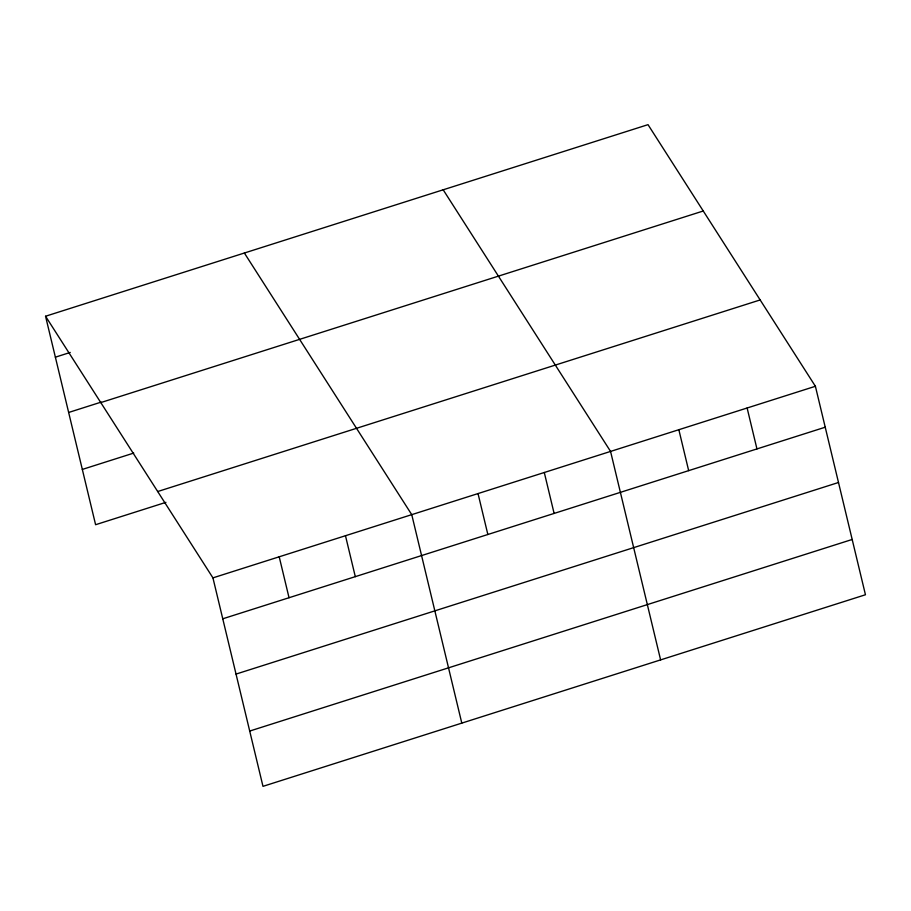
<?xml version="1.0" encoding="UTF-8"?>
<svg xmlns="http://www.w3.org/2000/svg" width="911" height="911" viewBox="0 0 911 911"><rect width="100%" height="100%" fill="white"/><g stroke="black" fill="none" stroke-linecap="round" stroke-linejoin="round"><path stroke-width="1.37" d="M45.55 316.242L648.017 124.659L815.402 386.287L865.45 594.758L262.983 786.341L212.935 577.87L45.55 316.242L95.598 524.713L165.927 502.348M55.377 357.169L70.249 352.443M68.655 412.467L101.11 402.138M100.791 402.582L703.246 210.999M82.332 469.427L133.723 453.086M157.705 491.53L760.161 299.947M212.935 577.87L815.402 386.287M222.762 618.797L825.229 427.213M236.04 674.083L838.496 482.5M249.716 731.055L852.172 539.471M443.179 189.795L610.564 451.423L660.612 659.894M244.364 253.019L411.749 514.647L461.797 723.118M747.122 407.991L756.95 448.929M678.843 429.707L688.67 470.645M544.288 472.49L554.116 513.428M478.024 493.568L487.852 534.506M345.474 535.714L355.301 576.652M279.21 556.792L289.038 597.73"/></g></svg>
